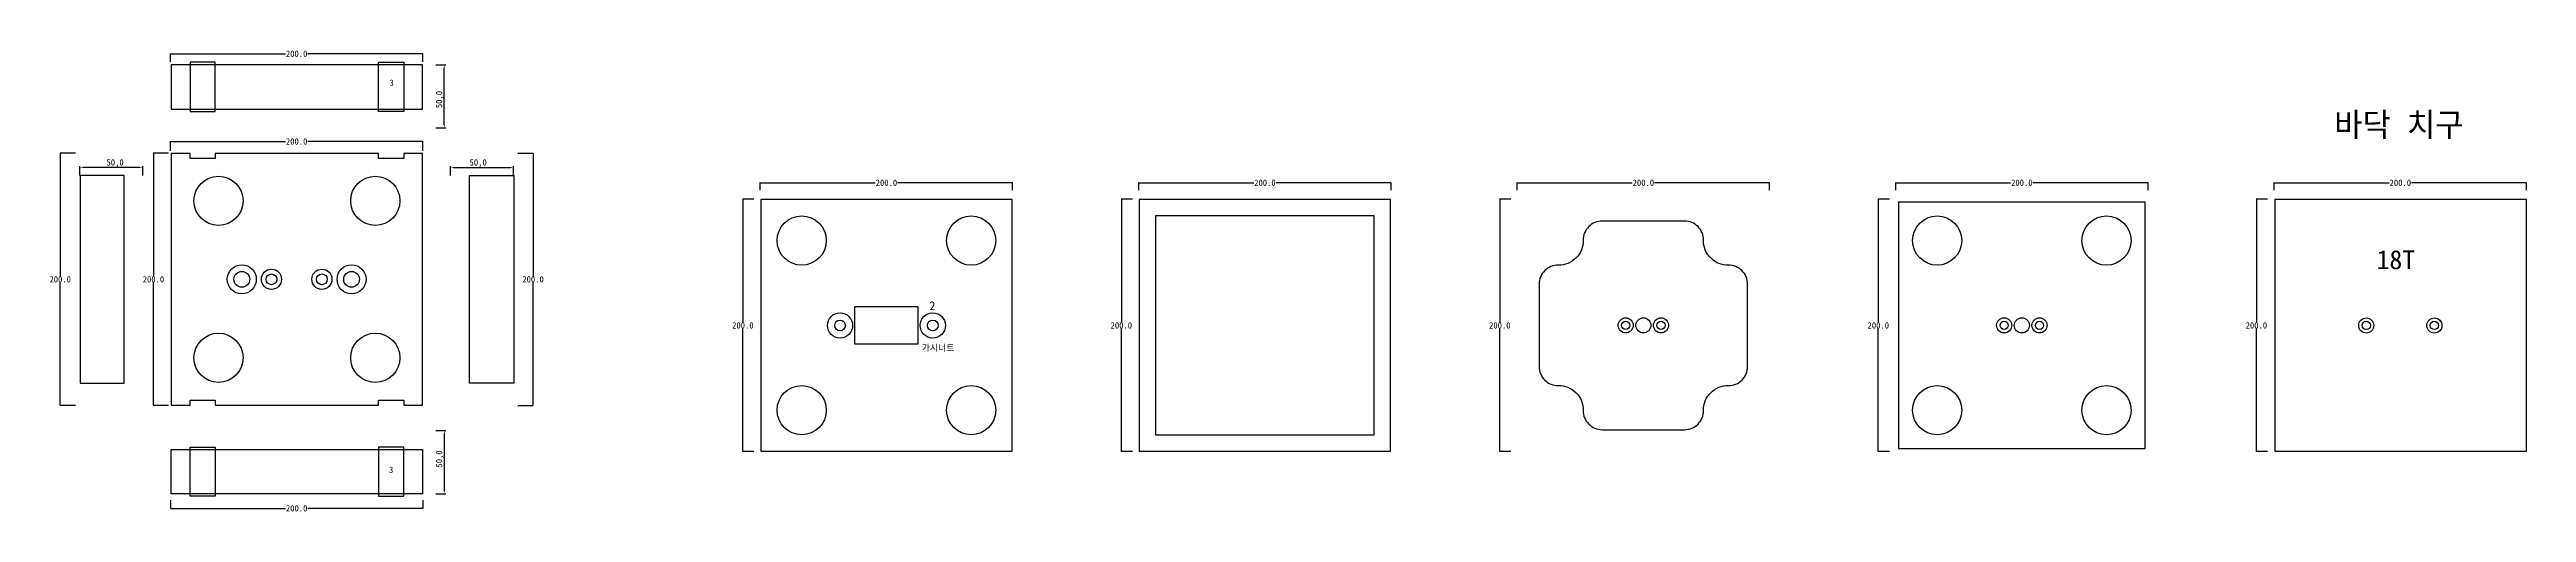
# Model space of a CAD drawing. Header units: millimetres. Extents: x 531 to 2495, y 177 to 544.
import ezdxf

# ---------------------------------------------------------------- set-up
doc = ezdxf.new("R2010")
doc.units = ezdxf.units.MM
for name, color, linetype in [('TEXT', 3, 'Continuous'), ('볼트 구멍', 7, 'Continuous'), ('치구', 7, 'Continuous'), ('치수', 7, 'Continuous')]:
    doc.layers.add(name, color=color, linetype=linetype)
doc.dimstyles.new('ISO-25', dxfattribs={"dimtxt": 2.5, "dimasz": 2.5, "dimexe": 1.25, "dimexo": 0.625, "dimtad": 1, "dimtxsty": 'Standard', "dimcen": 2.5, "dimadec": 0, "dimazin": 0, "dimtfac": 1, "dimtmove": 0, "dimatfit": 3, "dimfxl": 0, "dimarcsym": 0})
doc.dimstyles.get("Standard").update_dxf_attribs({"dimtxt": 7, "dimasz": 0.18, "dimexe": 0.18, "dimexo": 0.0625, "dimgap": 0.09, "dimtad": 0, "dimtih": 1, "dimtoh": 1, "dimdec": 1, "dimzin": 0, "dimdsep": 46, "dimtxsty": 'Standard', "dimcen": 0.09, "dimadec": 0, "dimazin": 0, "dimtfac": 1, "dimtdec": 1, "dimtofl": 0, "dimtmove": 0, "dimatfit": 3, "dimfxl": 0, "dimtolj": 1, "dimtzin": 0, "dimarcsym": 0})

# ---------------------------------------------------------------- blocks, each defined once
blk = doc.blocks.new('*D22')
at = {"layer": 'Defpoints', "color": 0, "linetype": 'Continuous'}
for p in [(2289.6, 425.6), (2280.7, 225.6), (2289.6, 225.6)]:
    blk.add_point(p, dxfattribs=at)
at = {"layer": '치수', "color": 0, "linetype": 'Continuous', "lineweight": -2}
for p, q in [((2289.6, 425.6), (2280.5, 425.6)), ((2280.7, 425.5), (2280.7, 328.2)), ((2280.7, 225.8), (2280.7, 323.1)), ((2289.6, 225.6), (2280.5, 225.6))]:
    blk.add_line(p, q, dxfattribs=at)
at = {"layer": '치수', "color": 0, "linetype": 'Continuous'}
for points in [[(2280.7, 425.5), (2280.8, 425.5), (2280.7, 425.6)], [(2280.7, 225.8), (2280.8, 225.8), (2280.7, 225.6)]]:
    blk.add_solid(points, dxfattribs=at)
at = {"layer": '치수', "color": 0, "linetype": 'Continuous', "insert": (2280.7, 325.6), "char_height": 5, "attachment_point": 5}
blk.add_mtext('\\A1;200.0', dxfattribs=at)
blk = doc.blocks.new('*D23')
at = {"layer": 'Defpoints', "color": 0, "linetype": 'Continuous'}
for p in [(1989.9, 425.6), (1981, 225.6), (1989.9, 225.6)]:
    blk.add_point(p, dxfattribs=at)
at = {"layer": '치수', "color": 0, "linetype": 'Continuous', "lineweight": -2}
for p, q in [((1989.8, 425.6), (1980.8, 425.6)), ((1981, 425.5), (1981, 328.2)), ((1981, 225.8), (1981, 323.1)), ((1989.8, 225.6), (1980.8, 225.6))]:
    blk.add_line(p, q, dxfattribs=at)
at = {"layer": '치수', "color": 0, "linetype": 'Continuous'}
for points in [[(1980.9, 425.5), (1981, 425.5), (1981, 425.6)], [(1980.9, 225.8), (1981, 225.8), (1981, 225.6)]]:
    blk.add_solid(points, dxfattribs=at)
at = {"layer": '치수', "color": 0, "linetype": 'Continuous', "insert": (1981, 325.6), "char_height": 5, "attachment_point": 5}
blk.add_mtext('\\A1;200.0', dxfattribs=at)
blk = doc.blocks.new('*D24')
at = {"layer": 'Defpoints', "color": 0, "linetype": 'Continuous'}
for p in [(1689.9, 425.6), (1681, 225.6), (1689.9, 225.6)]:
    blk.add_point(p, dxfattribs=at)
at = {"layer": '치수', "color": 0, "linetype": 'Continuous', "lineweight": -2}
for p, q in [((1689.8, 425.6), (1680.8, 425.6)), ((1681, 425.5), (1681, 328.2)), ((1681, 225.8), (1681, 323.1)), ((1689.8, 225.6), (1680.8, 225.6))]:
    blk.add_line(p, q, dxfattribs=at)
at = {"layer": '치수', "color": 0, "linetype": 'Continuous'}
for points in [[(1680.9, 425.5), (1681, 425.5), (1681, 425.6)], [(1680.9, 225.8), (1681, 225.8), (1681, 225.6)]]:
    blk.add_solid(points, dxfattribs=at)
at = {"layer": '치수', "color": 0, "linetype": 'Continuous', "insert": (1681, 325.6), "char_height": 5, "attachment_point": 5}
blk.add_mtext('\\A1;200.0', dxfattribs=at)
blk = doc.blocks.new('*D25')
at = {"layer": 'Defpoints', "color": 0, "linetype": 'Continuous'}
for p in [(1089.9, 425.6), (1081, 225.6), (1089.9, 225.6)]:
    blk.add_point(p, dxfattribs=at)
at = {"layer": '치수', "color": 0, "linetype": 'Continuous', "lineweight": -2}
for p, q in [((1089.8, 425.6), (1080.8, 425.6)), ((1081, 425.5), (1081, 328.2)), ((1081, 225.8), (1081, 323.1)), ((1089.8, 225.6), (1080.8, 225.6))]:
    blk.add_line(p, q, dxfattribs=at)
at = {"layer": '치수', "color": 0, "linetype": 'Continuous'}
for points in [[(1080.9, 425.5), (1081, 425.5), (1081, 425.6)], [(1080.9, 225.8), (1081, 225.8), (1081, 225.6)]]:
    blk.add_solid(points, dxfattribs=at)
at = {"layer": '치수', "color": 0, "linetype": 'Continuous', "insert": (1081, 325.6), "char_height": 5, "attachment_point": 5}
blk.add_mtext('\\A1;200.0', dxfattribs=at)
blk = doc.blocks.new('*D26')
at = {"layer": 'Defpoints', "color": 0, "linetype": 'Continuous'}
for p in [(1389.9, 425.6), (1381, 225.6), (1389.9, 225.6)]:
    blk.add_point(p, dxfattribs=at)
at = {"layer": '치수', "color": 0, "linetype": 'Continuous', "lineweight": -2}
for p, q in [((1389.8, 425.6), (1380.8, 425.6)), ((1381, 425.5), (1381, 328.2)), ((1381, 225.8), (1381, 323.1)), ((1389.8, 225.6), (1380.8, 225.6))]:
    blk.add_line(p, q, dxfattribs=at)
at = {"layer": '치수', "color": 0, "linetype": 'Continuous'}
for points in [[(1380.9, 425.5), (1381, 425.5), (1381, 425.6)], [(1380.9, 225.8), (1381, 225.8), (1381, 225.6)]]:
    blk.add_solid(points, dxfattribs=at)
at = {"layer": '치수', "color": 0, "linetype": 'Continuous', "insert": (1381, 325.6), "char_height": 5, "attachment_point": 5}
blk.add_mtext('\\A1;200.0', dxfattribs=at)
blk = doc.blocks.new('*D27')
at = {"layer": 'Defpoints', "color": 0, "linetype": 'Continuous'}
for p in [(902.6, 462.1), (902.6, 262.1), (914.7, 262.1)]:
    blk.add_point(p, dxfattribs=at)
at = {"layer": '치수', "color": 0, "linetype": 'Continuous', "lineweight": -2}
for p, q in [((902.7, 462.1), (914.9, 462.1)), ((914.7, 461.9), (914.7, 364.7)), ((914.7, 262.3), (914.7, 359.5)), ((902.7, 262.1), (914.9, 262.1))]:
    blk.add_line(p, q, dxfattribs=at)
at = {"layer": '치수', "color": 0, "linetype": 'Continuous'}
for points in [[(914.7, 461.9), (914.7, 461.9), (914.7, 462.1)], [(914.7, 262.3), (914.7, 262.3), (914.7, 262.1)]]:
    blk.add_solid(points, dxfattribs=at)
at = {"layer": '치수', "color": 0, "linetype": 'Continuous', "insert": (914.7, 362.1), "char_height": 5, "attachment_point": 5}
blk.add_mtext('\\A1;200.0', dxfattribs=at)
blk = doc.blocks.new('*D28')
at = {"layer": 'Defpoints', "color": 0, "linetype": 'Continuous'}
for p in [(552, 462.1), (539.9, 262.1), (552, 262.1)]:
    blk.add_point(p, dxfattribs=at)
at = {"layer": '치수', "color": 0, "linetype": 'Continuous', "lineweight": -2}
for p, q in [((552, 462.1), (539.8, 462.1)), ((539.9, 461.9), (539.9, 364.7)), ((539.9, 262.3), (539.9, 359.5)), ((552, 262.1), (539.8, 262.1))]:
    blk.add_line(p, q, dxfattribs=at)
at = {"layer": '치수', "color": 0, "linetype": 'Continuous'}
for points in [[(539.9, 461.9), (540, 461.9), (539.9, 462.1)], [(539.9, 262.3), (540, 262.3), (539.9, 262.1)]]:
    blk.add_solid(points, dxfattribs=at)
at = {"layer": '치수', "color": 0, "linetype": 'Continuous', "insert": (539.9, 362.1), "char_height": 5, "attachment_point": 5}
blk.add_mtext('\\A1;200.0', dxfattribs=at)
blk = doc.blocks.new('*D29')
at = {"layer": 'Defpoints', "color": 0, "linetype": 'Continuous'}
for p in [(625.9, 462.1), (613.8, 262.1), (625.9, 262.1)]:
    blk.add_point(p, dxfattribs=at)
at = {"layer": '치수', "color": 0, "linetype": 'Continuous', "lineweight": -2}
for p, q in [((625.8, 462.1), (613.6, 462.1)), ((613.8, 461.9), (613.8, 364.7)), ((613.8, 262.3), (613.8, 359.5)), ((625.8, 262.1), (613.6, 262.1))]:
    blk.add_line(p, q, dxfattribs=at)
at = {"layer": '치수', "color": 0, "linetype": 'Continuous'}
for points in [[(613.8, 461.9), (613.8, 461.9), (613.8, 462.1)], [(613.8, 262.3), (613.8, 262.3), (613.8, 262.1)]]:
    blk.add_solid(points, dxfattribs=at)
at = {"layer": '치수', "color": 0, "linetype": 'Continuous', "insert": (613.8, 362.1), "char_height": 5, "attachment_point": 5}
blk.add_mtext('\\A1;200.0', dxfattribs=at)
blk = doc.blocks.new('*D30')
at = {"layer": 'Defpoints', "color": 0, "linetype": 'Continuous'}
for p in [(627.3, 187.1), (827.3, 187.1), (827.3, 180.7)]:
    blk.add_point(p, dxfattribs=at)
at = {"layer": '치수', "color": 0, "linetype": 'Continuous', "lineweight": -2}
for p, q in [((627.3, 187.1), (627.3, 180.6)), ((627.5, 180.7), (718.5, 180.7)), ((827.1, 180.7), (736.2, 180.7)), ((827.3, 187.1), (827.3, 180.6))]:
    blk.add_line(p, q, dxfattribs=at)
at = {"layer": '치수', "color": 0, "linetype": 'Continuous'}
for points in [[(627.5, 180.8), (627.5, 180.7), (627.3, 180.7)], [(827.1, 180.8), (827.1, 180.7), (827.3, 180.7)]]:
    blk.add_solid(points, dxfattribs=at)
at = {"layer": '치수', "color": 0, "linetype": 'Continuous', "insert": (727.3, 180.7), "char_height": 5, "attachment_point": 5}
blk.add_mtext('\\A1;200.0', dxfattribs=at)
blk = doc.blocks.new('*D31')
at = {"layer": 'Defpoints', "color": 0}
for p in [(837, 242.3), (837, 192.3), (844.3, 192.3)]:
    blk.add_point(p, dxfattribs=at)
at = {"layer": '치수', "color": 0, "lineweight": -2}
for p, q in [((837.6, 242.3), (845.6, 242.3)), ((844.3, 239.8), (844.3, 194.8)), ((837.6, 192.3), (845.6, 192.3))]:
    blk.add_line(p, q, dxfattribs=at)
at = {"layer": '치수', "color": 0}
for points in [[(843.9, 239.8), (844.7, 239.8), (844.3, 242.3)], [(843.9, 194.8), (844.7, 194.8), (844.3, 192.3)]]:
    blk.add_solid(points, dxfattribs=at)
at = {"layer": '치수', "color": 0, "insert": (840.8, 219.8), "char_height": 5, "attachment_point": 5, "rotation": 90}
blk.add_mtext('50,0', dxfattribs=at)
blk = doc.blocks.new('*D32')
at = {"layer": 'Defpoints', "color": 0, "linetype": 'Continuous'}
for p in [(1694.8, 432.7), (1894.8, 438.6), (1894.8, 432.7)]:
    blk.add_point(p, dxfattribs=at)
at = {"layer": '치수', "color": 0, "linetype": 'Continuous', "lineweight": -2}
for p, q in [((1694.8, 432.8), (1694.8, 438.8)), ((1694.9, 438.6), (1785.9, 438.6)), ((1894.6, 438.6), (1803.6, 438.6)), ((1894.8, 432.8), (1894.8, 438.8))]:
    blk.add_line(p, q, dxfattribs=at)
at = {"layer": '치수', "color": 0, "linetype": 'Continuous'}
for points in [[(1694.9, 438.7), (1694.9, 438.6), (1694.8, 438.6)], [(1894.6, 438.7), (1894.6, 438.6), (1894.8, 438.6)]]:
    blk.add_solid(points, dxfattribs=at)
at = {"layer": '치수', "color": 0, "linetype": 'Continuous', "insert": (1794.8, 438.6), "char_height": 5, "attachment_point": 5}
blk.add_mtext('\\A1;200.0', dxfattribs=at)
blk = doc.blocks.new('*D33')
at = {"layer": 'Defpoints', "color": 0, "linetype": 'Continuous'}
for p in [(627.3, 534.4), (827.3, 540.8), (827.3, 534.4)]:
    blk.add_point(p, dxfattribs=at)
at = {"layer": '치수', "color": 0, "linetype": 'Continuous', "lineweight": -2}
for p, q in [((627.3, 534.5), (627.3, 541)), ((627.5, 540.8), (718.5, 540.8)), ((827.1, 540.8), (736.2, 540.8)), ((827.3, 534.5), (827.3, 541))]:
    blk.add_line(p, q, dxfattribs=at)
at = {"layer": '치수', "color": 0, "linetype": 'Continuous'}
for points in [[(627.5, 540.8), (627.5, 540.8), (627.3, 540.8)], [(827.1, 540.8), (827.1, 540.8), (827.3, 540.8)]]:
    blk.add_solid(points, dxfattribs=at)
at = {"layer": '치수', "color": 0, "linetype": 'Continuous', "insert": (727.3, 540.8), "char_height": 5, "attachment_point": 5}
blk.add_mtext('\\A1;200.0', dxfattribs=at)
blk = doc.blocks.new('*D34')
at = {"layer": 'Defpoints', "color": 0, "linetype": 'Continuous'}
for p in [(827.3, 471.3), (627.3, 463.9), (827.3, 463.9)]:
    blk.add_point(p, dxfattribs=at)
at = {"layer": '치수', "color": 0, "linetype": 'Continuous', "lineweight": -2}
for p, q in [((627.3, 464), (627.3, 471.5)), ((627.5, 471.3), (718.5, 471.3)), ((827.1, 471.3), (736.2, 471.3)), ((827.3, 464), (827.3, 471.5))]:
    blk.add_line(p, q, dxfattribs=at)
at = {"layer": '치수', "color": 0, "linetype": 'Continuous'}
for points in [[(627.5, 471.4), (627.5, 471.3), (627.3, 471.3)], [(827.1, 471.4), (827.1, 471.3), (827.3, 471.3)]]:
    blk.add_solid(points, dxfattribs=at)
at = {"layer": '치수', "color": 0, "linetype": 'Continuous', "insert": (727.3, 471.3), "char_height": 5, "attachment_point": 5}
blk.add_mtext('\\A1;200.0', dxfattribs=at)
blk = doc.blocks.new('*D35')
at = {"layer": 'Defpoints', "color": 0}
for p in [(555.4, 450.6), (555.4, 443.8), (605.4, 443.8)]:
    blk.add_point(p, dxfattribs=at)
at = {"layer": '치수', "color": 0, "lineweight": -2}
for p, q in [((555.4, 444.4), (555.4, 451.8)), ((605.4, 444.4), (605.4, 451.8)), ((602.9, 450.6), (557.9, 450.6))]:
    blk.add_line(p, q, dxfattribs=at)
at = {"layer": '치수', "color": 0}
for points in [[(557.9, 451), (557.9, 450.2), (555.4, 450.6)], [(602.9, 451), (602.9, 450.2), (605.4, 450.6)]]:
    blk.add_solid(points, dxfattribs=at)
at = {"layer": '치수', "color": 0, "insert": (583.4, 454.1), "char_height": 5, "attachment_point": 5}
blk.add_mtext('50,0', dxfattribs=at)
blk = doc.blocks.new('*D36')
at = {"layer": 'Defpoints', "color": 0, "linetype": 'Continuous'}
for p in [(1094.8, 432.7), (1294.8, 438.6), (1294.8, 432.7)]:
    blk.add_point(p, dxfattribs=at)
at = {"layer": '치수', "color": 0, "linetype": 'Continuous', "lineweight": -2}
for p, q in [((1094.8, 432.8), (1094.8, 438.8)), ((1094.9, 438.6), (1185.9, 438.6)), ((1294.6, 438.6), (1203.6, 438.6)), ((1294.8, 432.8), (1294.8, 438.8))]:
    blk.add_line(p, q, dxfattribs=at)
at = {"layer": '치수', "color": 0, "linetype": 'Continuous'}
for points in [[(1094.9, 438.7), (1094.9, 438.6), (1094.8, 438.6)], [(1294.6, 438.7), (1294.6, 438.6), (1294.8, 438.6)]]:
    blk.add_solid(points, dxfattribs=at)
at = {"layer": '치수', "color": 0, "linetype": 'Continuous', "insert": (1194.8, 438.6), "char_height": 5, "attachment_point": 5}
blk.add_mtext('\\A1;200.0', dxfattribs=at)
blk = doc.blocks.new('*D37')
at = {"layer": 'Defpoints', "color": 0}
for p in [(849.2, 443.8), (899.2, 450.6), (899.2, 443.8)]:
    blk.add_point(p, dxfattribs=at)
at = {"layer": '치수', "color": 0, "lineweight": -2}
for p, q in [((849.2, 444.4), (849.2, 451.8)), ((899.2, 444.4), (899.2, 451.8)), ((851.7, 450.6), (896.7, 450.6))]:
    blk.add_line(p, q, dxfattribs=at)
at = {"layer": '치수', "color": 0}
for points in [[(851.7, 451), (851.7, 450.2), (849.2, 450.6)], [(896.7, 451), (896.7, 450.2), (899.2, 450.6)]]:
    blk.add_solid(points, dxfattribs=at)
at = {"layer": '치수', "color": 0, "insert": (871.2, 454.1), "char_height": 5, "attachment_point": 5}
blk.add_mtext('50,0', dxfattribs=at)
blk = doc.blocks.new('*D38')
at = {"layer": 'Defpoints', "color": 0}
for p in [(837, 532), (844.3, 532), (837, 482)]:
    blk.add_point(p, dxfattribs=at)
at = {"layer": '치수', "color": 0, "lineweight": -2}
for p, q in [((837.6, 532), (845.6, 532)), ((844.3, 484.5), (844.3, 529.5)), ((837.6, 482), (845.6, 482))]:
    blk.add_line(p, q, dxfattribs=at)
at = {"layer": '치수', "color": 0}
for points in [[(843.9, 529.5), (844.7, 529.5), (844.3, 532)], [(843.9, 484.5), (844.7, 484.5), (844.3, 482)]]:
    blk.add_solid(points, dxfattribs=at)
at = {"layer": '치수', "color": 0, "insert": (840.8, 504.5), "char_height": 5, "attachment_point": 5, "rotation": 90}
blk.add_mtext('50,0', dxfattribs=at)
blk = doc.blocks.new('*D39')
at = {"layer": 'Defpoints', "color": 0, "linetype": 'Continuous'}
for p in [(1394.8, 432.7), (1594.8, 438.6), (1594.8, 432.7)]:
    blk.add_point(p, dxfattribs=at)
at = {"layer": '치수', "color": 0, "linetype": 'Continuous', "lineweight": -2}
for p, q in [((1394.8, 432.8), (1394.8, 438.8)), ((1394.9, 438.6), (1485.9, 438.6)), ((1594.6, 438.6), (1503.6, 438.6)), ((1594.8, 432.8), (1594.8, 438.8))]:
    blk.add_line(p, q, dxfattribs=at)
at = {"layer": '치수', "color": 0, "linetype": 'Continuous'}
for points in [[(1394.9, 438.7), (1394.9, 438.6), (1394.8, 438.6)], [(1594.6, 438.7), (1594.6, 438.6), (1594.8, 438.6)]]:
    blk.add_solid(points, dxfattribs=at)
at = {"layer": '치수', "color": 0, "linetype": 'Continuous', "insert": (1494.8, 438.6), "char_height": 5, "attachment_point": 5}
blk.add_mtext('\\A1;200.0', dxfattribs=at)
blk = doc.blocks.new('*D40')
at = {"layer": 'Defpoints', "color": 0, "linetype": 'Continuous'}
for p in [(2294.8, 432.7), (2494.8, 438.6), (2494.8, 432.7)]:
    blk.add_point(p, dxfattribs=at)
at = {"layer": '치수', "color": 0, "linetype": 'Continuous', "lineweight": -2}
for p, q in [((2294.8, 432.8), (2294.8, 438.8)), ((2294.9, 438.6), (2385.9, 438.6)), ((2494.6, 438.6), (2403.6, 438.6)), ((2494.8, 432.8), (2494.8, 438.8))]:
    blk.add_line(p, q, dxfattribs=at)
at = {"layer": '치수', "color": 0, "linetype": 'Continuous'}
for points in [[(2294.9, 438.7), (2294.9, 438.6), (2294.8, 438.6)], [(2494.6, 438.7), (2494.6, 438.6), (2494.8, 438.6)]]:
    blk.add_solid(points, dxfattribs=at)
at = {"layer": '치수', "color": 0, "linetype": 'Continuous', "insert": (2394.8, 438.6), "char_height": 5, "attachment_point": 5}
blk.add_mtext('\\A1;200.0', dxfattribs=at)
blk = doc.blocks.new('*D41')
at = {"layer": 'Defpoints', "color": 0, "linetype": 'Continuous'}
for p in [(1994.8, 432.7), (2194.8, 438.6), (2194.8, 432.7)]:
    blk.add_point(p, dxfattribs=at)
at = {"layer": '치수', "color": 0, "linetype": 'Continuous', "lineweight": -2}
for p, q in [((1994.8, 432.8), (1994.8, 438.8)), ((1994.9, 438.6), (2085.9, 438.6)), ((2194.6, 438.6), (2103.6, 438.6)), ((2194.8, 432.8), (2194.8, 438.8))]:
    blk.add_line(p, q, dxfattribs=at)
at = {"layer": '치수', "color": 0, "linetype": 'Continuous'}
for points in [[(1994.9, 438.7), (1994.9, 438.6), (1994.8, 438.6)], [(2194.6, 438.7), (2194.6, 438.6), (2194.8, 438.6)]]:
    blk.add_solid(points, dxfattribs=at)
at = {"layer": '치수', "color": 0, "linetype": 'Continuous', "insert": (2094.8, 438.6), "char_height": 5, "attachment_point": 5}
blk.add_mtext('\\A1;200.0', dxfattribs=at)

msp = doc.modelspace()

# ---------------------------------------------------------------- linework, layer by layer
at = {"layer": '볼트 구멍', "color": 3}
msp.add_lwpolyline([(1219.77, 310.64), (1169.77, 310.64), (1169.77, 340.64), (1219.77, 340.64)], close=True, dxfattribs=at)
at = {"layer": '볼트 구멍', "color": 2}
for centre, radius in [((683.82, 362.12), 11.5), ((770.82, 362.12), 11.5), ((707.32, 362.12), 8), ((747.32, 362.12), 8)]:
    msp.add_circle(centre, radius, dxfattribs=at)
at = {"layer": '볼트 구멍', "color": 3}
for centre, radius in [((683.82, 362.12), 6.25), ((707.32, 362.12), 4.25), ((747.32, 362.12), 4.25), ((770.82, 362.12), 6.25), ((1158.02, 325.58), 4.25), ((1231.52, 325.58), 4.25), ((1780.77, 325.64), 3.25), ((1794.77, 325.64), 6), ((1808.77, 325.64), 3.25), ((2080.77, 325.64), 3.25), ((2094.77, 325.64), 6), ((2108.77, 325.64), 3.25), ((2367.77, 325.58), 3.25), ((2421.77, 325.58), 3.25)]:
    msp.add_circle(centre, radius, dxfattribs=at)
at = {"layer": '볼트 구멍', "color": 1}
for centre in [(1158.02, 325.58), (1231.52, 325.58)]:
    msp.add_circle(centre, 10, dxfattribs=at)
at = {"layer": '볼트 구멍', "color": 6}
for centre in [(1780.77, 325.64), (1808.77, 325.64), (2080.77, 325.64), (2108.77, 325.64), (2367.77, 325.58), (2421.77, 325.58)]:
    msp.add_circle(centre, 6, dxfattribs=at)
at = {"layer": '치구'}
for points in [[(627.84, 496.99), (827.14, 496.99), (827.14, 531.99), (627.84, 531.99)], [(627.84, 262.47), (642.84, 262.47), (642.84, 266.47), (662.84, 266.47), (662.84, 262.47), (792.14, 262.47), (792.14, 266.47), (812.14, 266.47), (812.14, 262.47), (827.14, 262.47), (827.14, 461.77), (812.14, 461.77), (812.14, 457.77), (792.14, 457.77), (792.14, 461.77), (662.84, 461.77), (662.84, 457.77), (642.84, 457.77), (642.84, 461.77), (627.84, 461.77)], [(590.59, 444.37), (555.59, 444.37), (555.59, 279.87), (590.59, 279.87)], [(864.39, 444.37), (899.39, 444.37), (899.39, 279.87), (864.39, 279.87)], [(1095.12, 425.29), (1095.12, 225.99), (1294.42, 225.99), (1294.42, 425.29)], [(1395.12, 425.29), (1395.12, 225.99), (1594.42, 225.99), (1594.42, 425.29)], [(1997.12, 423.29), (1997.12, 227.99), (2192.42, 227.99), (2192.42, 423.29)], [(2295.37, 425.29), (2295.37, 225.99), (2494.67, 225.99), (2494.67, 425.29)], [(1408.12, 412.29), (1408.12, 238.99), (1581.42, 238.99), (1581.42, 412.29)], [(627.84, 227.25), (827.14, 227.25), (827.14, 192.25), (627.84, 192.25)]]:
    msp.add_lwpolyline(points, close=True, dxfattribs=at)
at = {"layer": '치구', "color": 1}
for points in [[(642.84, 494.99), (662.84, 494.99), (662.84, 533.99), (642.84, 533.99)], [(812.14, 494.99), (792.14, 494.99), (792.14, 533.99), (812.14, 533.99)], [(642.84, 229.25), (662.84, 229.25), (662.84, 190.26), (642.84, 190.26)], [(812.14, 229.25), (792.14, 229.25), (792.14, 190.26), (812.14, 190.26)]]:
    msp.add_lwpolyline(points, close=True, dxfattribs=at)
at = {"layer": '치구'}
msp.add_lwpolyline([(1712.12, 292.99, 0.4184649), (1727.33, 277.99, -0.4227292), (1747.12, 258.21, 0.4184649), (1762.11, 242.99), (1827.42, 242.99, 0.4184649), (1842.42, 258.21, -0.4227292), (1862.2, 277.99, 0.4184649), (1877.42, 292.99), (1877.42, 358.3, 0.4184649), (1862.2, 373.29, -0.4227292), (1842.42, 393.07, 0.4184649), (1827.42, 408.29), (1762.11, 408.29, 0.4184649), (1747.12, 393.07, -0.4227292), (1727.33, 373.29, 0.4184649), (1712.12, 358.3)], format="xyb", close=True, dxfattribs=at)
for centre in [(665.34, 424.27), (789.64, 424.27), (1127.62, 392.79), (1261.92, 392.79), (2027.62, 392.79), (2161.92, 392.79), (665.34, 299.97), (789.64, 299.97), (1127.62, 258.49), (1261.92, 258.49), (2027.62, 258.49), (2161.92, 258.49)]:
    msp.add_circle(centre, 19.5, dxfattribs=at)

# ---------------------------------------------------------------- texts
at = {"layer": 'TEXT', "color": 1}
for s, height, p in [('3', 5, (800.95, 515.29)), ('18T', 15, (2375.93, 370.18)), ('18T', 15, (2375.93, 370.18)), ('3', 5, (800.48, 208.78))]:
    msp.add_text(s, height=height, dxfattribs=at).set_placement(p)
at = {"layer": 'TEXT', "linetype": 'Continuous'}
msp.add_text('바닥 치구', height=18.75, dxfattribs=at).set_placement((2342.44, 475.26))
at = {"layer": '볼트 구멍', "color": 1}
for s, height, p in [('2', 7, (1228.84, 337.7)), ('가시너트', 5, (1222.85, 305.42))]:
    msp.add_text(s, height=height, dxfattribs=at).set_placement(p)

# ---------------------------------------------------------------- dimensions: what is measured, and where the dimension line sits
at = {"layer": '치수', "color": 4, "linetype": 'Continuous'}
for base, p1, p2, picture, middle in [((827.32, 540.81), (627.32, 534.42), (827.32, 534.42), '*D33', (727.32, 540.81)), ((827.32, 180.74), (627.32, 187.14), (827.32, 187.14), '*D30', (727.32, 180.74))]:
    dim = msp.add_linear_dim(base=base, p1=p1, p2=p2, dimstyle='Standard', override={"dimtxt": 5}, dxfattribs=at)
    dim.commit()
    dim.dimension.update_dxf_attribs({"geometry": picture, "text_midpoint": middle, "dimtype": 160})
at = {"layer": '치수', "color": 4}
for base, p1, p2, angle, picture, middle in [((844.31, 531.99), (837, 481.99), (837, 531.99), 90, '*D38', (844.31, 504.49)), ((555.42, 450.6), (605.42, 443.82), (555.42, 443.82), 180, '*D35', (583.42, 450.6)), ((844.31, 192.25), (837, 242.25), (837, 192.25), 270, '*D31', (844.31, 219.75))]:
    dim = msp.add_linear_dim(base=base, p1=p1, p2=p2, angle=angle, dimstyle='ISO-25', override={"dimtxt": 5, "dimdec": 1, "dimzin": 0, "dimtdec": 1}, dxfattribs=at)
    dim.commit()
    dim.dimension.update_dxf_attribs({"geometry": picture, "text_midpoint": middle, "dimtype": 160})
at = {"layer": '치수', "color": 4, "linetype": 'Continuous'}
for base, p1, p2, picture, middle in [((827.32, 471.34), (627.32, 463.95), (827.32, 463.95), '*D34', (727.32, 471.34)), ((1294.77, 438.63), (1094.77, 432.75), (1294.77, 432.75), '*D36', (1194.77, 438.63)), ((1594.77, 438.63), (1394.77, 432.75), (1594.77, 432.75), '*D39', (1494.77, 438.63)), ((1894.77, 438.63), (1694.77, 432.75), (1894.77, 432.75), '*D32', (1794.77, 438.63)), ((2194.77, 438.63), (1994.77, 432.75), (2194.77, 432.75), '*D41', (2094.77, 438.63)), ((2494.77, 438.63), (2294.77, 432.75), (2494.77, 432.75), '*D40', (2394.77, 438.63))]:
    dim = msp.add_linear_dim(base=base, p1=p1, p2=p2, dimstyle='Standard', override={"dimtxt": 5}, dxfattribs=at)
    dim.commit()
    dim.dimension.update_dxf_attribs({"geometry": picture, "text_midpoint": middle})
for base, p1, p2, picture, middle in [((539.95, 262.12), (552.02, 462.12), (552.02, 262.12), '*D28', (539.95, 362.12)), ((613.79, 262.12), (625.86, 462.12), (625.86, 262.12), '*D29', (613.79, 362.12)), ((914.68, 262.12), (902.61, 462.12), (902.61, 262.12), '*D27', (914.68, 362.12)), ((1080.97, 225.64), (1089.88, 425.64), (1089.88, 225.64), '*D25', (1080.97, 325.64)), ((1380.97, 225.64), (1389.88, 425.64), (1389.88, 225.64), '*D26', (1380.97, 325.64)), ((1680.97, 225.64), (1689.88, 425.64), (1689.88, 225.64), '*D24', (1680.97, 325.64)), ((1980.97, 225.64), (1989.88, 425.64), (1989.88, 225.64), '*D23', (1980.97, 325.64)), ((2280.72, 225.64), (2289.63, 425.64), (2289.63, 225.64), '*D22', (2280.72, 325.64))]:
    dim = msp.add_linear_dim(base=base, p1=p1, p2=p2, angle=90, dimstyle='Standard', override={"dimtxt": 5}, dxfattribs=at)
    dim.commit()
    dim.dimension.update_dxf_attribs({"geometry": picture, "text_midpoint": middle})
at = {"layer": '치수', "color": 4}
dim = msp.add_linear_dim(base=(899.22, 450.6), p1=(849.22, 443.82), p2=(899.22, 443.82), dimstyle='ISO-25', override={"dimtxt": 5, "dimdec": 1, "dimzin": 0, "dimtdec": 1}, dxfattribs=at)
dim.commit()
dim.dimension.update_dxf_attribs({"geometry": '*D37', "text_midpoint": (871.22, 450.6), "dimtype": 160})

doc.saveas('drawing.dxf')
